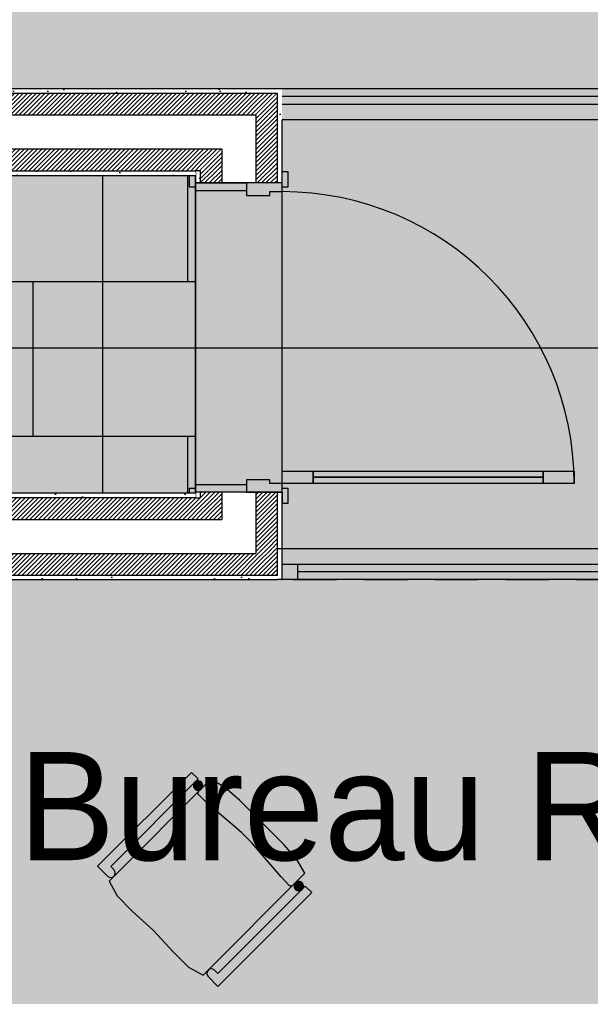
# Model space of a CAD drawing. Header units: millimetres. Extents: x 141848 to 1648660, y -821378 to -151356.
# Drawn here: x 220457 to 222302, y -259312 to -256152 of the extents above; entities that cross this region are included whole.
import ezdxf

# ---------------------------------------------------------------- set-up
doc = ezdxf.new("R2010")
doc.units = ezdxf.units.MM
doc.header["$MEASUREMENT"] = 0
doc.linetypes.add('Tirets', pattern=[229.305464, 141.111124, -88.19434])
doc.linetypes.add('Wipeout_Contour', pattern=[1000, 0, -1000])
for name, color, linetype in [('Fenêtres ARCHICAD', 7, 'Continuous'), ('Hachure', 7, 'Continuous'), ('Marques - Coupes', 7, 'Continuous'), ('Portes ARCHICAD', 7, 'Continuous'), ('Sols_ Dalles', 7, 'Continuous'), ('Structure - Murs extérieurs', 7, 'Continuous')]:
    doc.layers.add(name, color=color, linetype=linetype)
doc.styles.add('STYLE_GENERE_1', font='')
doc.styles.get('STYLE_GENERE_1').set_extended_font_data('Agency FB')
pattern_1 = [(45, (0, 175), (-55.684659, 55.684659), [0, -52.5, 0, -78.75]), (110, (175, 175), (74.000794, 26.934086), [0, -38.5, 0, -66.5])]
pattern_2 = [(45, (0, 0), (-7.0710678, 7.0710678), [])]

# ---------------------------------------------------------------- blocks, each defined once
blk = doc.blocks.new('Dalle_10_1', base_point=(217805.5, -253415.6))
at = {"layer": 'Sols_ Dalles', "linetype": 'Continuous', "lineweight": 0, "true_color": 0x2e271c}
blk.add_hatch(color=250, dxfattribs=at).paths.add_polyline_path([(217805.5, -253415.6), (217805.5, -262350.9), (245610, -262365.6), (245610, -253415.6), (244226, -253415.6), (244226, -261165.6), (232166, -261165.6), (232166, -259365.6), (230526, -259365.6), (230526, -261165.6), (219225.5, -261165.6), (219225.5, -257683.7), (220725.5, -257683.7), (220725.5, -256655.6), (219225.5, -256655.6), (219225.5, -253415.6)])
at = {"layer": 'Sols_ Dalles', "color": 250, "linetype": 'Continuous', "lineweight": 5, "true_color": 0x1f1f1f, "flags": 128}
blk.add_lwpolyline([(217805.5, -253415.6), (217805.5, -262350.9), (245610, -262365.6), (245610, -253415.6), (244226, -253415.6), (244226, -261165.6), (232166, -261165.6), (232166, -259365.6), (230526, -259365.6), (230526, -261165.6), (219225.5, -261165.6), (219225.5, -257683.7), (220725.5, -257683.7), (220725.5, -256655.6), (219225.5, -256655.6), (219225.5, -253415.6)], close=True, dxfattribs=at)
blk = doc.blocks.new('Dalle_17_1', base_point=(219225.5, -253415.6))
at = {"layer": 'Sols_ Dalles', "linetype": 'Continuous', "lineweight": 0, "true_color": 0x393736}
blk.add_hatch(color=250, dxfattribs=at).paths.add_polyline_path([(219225.5, -253415.6), (219225.5, -256655.6), (221305.5, -256655.6), (221305.5, -257683.7), (219225.5, -257683.7), (219225.5, -261165.6), (230511, -261165.6), (230511, -259085.6), (232166, -259085.6), (232166, -261165.6), (244226, -261165.6), (244226, -253415.6)])
at = {"layer": 'Sols_ Dalles', "color": 250, "linetype": 'Continuous', "lineweight": 5, "true_color": 0x1f1f1f, "flags": 128}
blk.add_lwpolyline([(219225.5, -253415.6), (244226, -253415.6), (244226, -261165.6), (232166, -261165.6), (232166, -259085.6), (230511, -259085.6), (230511, -261165.6), (219225.5, -261165.6), (219225.5, -257683.7), (221305.5, -257683.7), (221305.5, -256655.6), (219225.5, -256655.6)], close=True, dxfattribs=at)
blk = doc.blocks.new('Dalle_22_1', base_point=(218925.5, -257783.7))
at = {"linetype": 'Continuous', "lineweight": 0, "true_color": 0xbebebe}
blk.add_hatch(color=9, dxfattribs=at).paths.add_polyline_path([(218925.5, -257783.7, 0.414214), (219125.5, -257983.7), (219225.5, -257983.7), (219225.5, -257683.7), (221025.5, -257683.7), (221025.5, -256655.6), (219225.5, -256655.6), (219225.5, -256355.6), (219125.5, -256355.6, 0.414214), (218925.5, -256555.6)])
at = {"color": 7, "linetype": 'Continuous', "lineweight": 5, "flags": 128}
blk.add_lwpolyline([(218925.5, -257783.7), (218925.5, -256555.6, -0.414214), (219125.5, -256355.6), (219225.5, -256355.6), (219225.5, -256655.6), (221025.5, -256655.6), (221025.5, -257683.7), (219225.5, -257683.7), (219225.5, -257983.7), (219125.5, -257983.7, -0.414214)], format="xyb", close=True, dxfattribs=at)
blk = doc.blocks.new('Dalle_23_1', base_point=(219225.5, -256655.6))
at = {"linetype": 'Continuous', "lineweight": 0, "true_color": 0xbebebe}
blk.add_hatch(color=9, dxfattribs=at).paths.add_polyline_path([(219225.5, -256655.6), (219225.5, -257683.7), (221025.5, -257683.7), (221025.5, -256655.6)])
at = {"color": 7, "linetype": 'Continuous', "lineweight": 5, "flags": 128}
blk.add_lwpolyline([(219225.5, -256655.6), (219225.5, -257683.7), (221025.5, -257683.7), (221025.5, -256655.6)], close=True, dxfattribs=at)
blk = doc.blocks.new('Dalle_24_1', base_point=(219525.5, -256655.6))
at = {"linetype": 'Continuous', "lineweight": 0, "true_color": 0xbebebe}
blk.add_hatch(color=9, dxfattribs=at).paths.add_polyline_path([(219525.5, -256655.6), (219525.5, -257683.7), (221025.5, -257683.7), (221025.5, -256655.6)])
at = {"color": 7, "linetype": 'Continuous', "lineweight": 5, "flags": 128}
blk.add_lwpolyline([(219525.5, -256655.6), (219525.5, -257683.7), (221025.5, -257683.7), (221025.5, -256655.6)], close=True, dxfattribs=at)
blk = doc.blocks.new('Dalle_25_1', base_point=(219825.5, -256655.6))
at = {"linetype": 'Continuous', "lineweight": 0, "true_color": 0xbebebe}
blk.add_hatch(color=9, dxfattribs=at).paths.add_polyline_path([(219825.5, -256655.6), (219825.5, -257683.7), (221305.5, -257683.7), (221305.5, -256655.6)])
at = {"color": 7, "linetype": 'Continuous', "lineweight": 5, "flags": 128}
blk.add_lwpolyline([(219825.5, -256655.6), (219825.5, -257683.7), (221305.5, -257683.7), (221305.5, -256655.6)], close=True, dxfattribs=at)
blk = doc.blocks.new('Fenêtre 25_8')
at = {"layer": 'Fenêtres ARCHICAD', "color": 7, "linetype": 'Continuous', "lineweight": 5}
for p, q in [((-970.5, 0), (970.5, 0)), ((-970.5, 0), (-920.5, 0)), ((-970.5, 0), (-970.5, -50)), ((-970.5, 0), (-970.5, -50)), ((-920.5, 0), (-920.5, -50)), ((-920.5, 0), (920.5, 0)), ((920.5, -50), (920.5, 0)), ((920.5, 0), (970.5, 0)), ((970.5, 0), (970.5, -50)), ((970.5, 0), (970.5, -50)), ((-920.5, -25), (920.5, -25)), ((-920.5, -50), (-970.5, -50)), ((-970.5, -50), (-970.5, -100)), ((920.5, -50), (-920.5, -50)), ((970.5, -50), (920.5, -50)), ((970.5, -50), (970.5, -100)), ((-970.5, -100), (970.5, -100))]:
    blk.add_line(p, q, dxfattribs=at)
blk = doc.blocks.new('Mur_32_1', base_point=(221025.5, -257963.7))
at = {"color": 254, "linetype": 'Wipeout_Contour', "lineweight": 0, "ltscale": 1359354.708919982}
blk.add_wipeout([(221305.5, -257863.7), (221290.5, -257863.7), (221290.5, -257948.7), (221305.5, -257963.7)], dxfattribs=at).dxf.layer = 'Structure - Murs extérieurs'
at = {"layer": 'Structure - Murs extérieurs', "color": 7, "linetype": 'Continuous', "lineweight": 5}
for p, q in [((221305.5, -257863.7), (221290.5, -257863.7)), ((221305.5, -257913.7), (221305.5, -257863.7)), ((221305.5, -257963.7), (221305.5, -257913.7))]:
    blk.add_line(p, q, dxfattribs=at)
blk.add_point((221305.5, -257963.7), dxfattribs=at)
at = {"layer": 'Fenêtres ARCHICAD', "color": 7, "linetype": 'Continuous', "lineweight": 5, "zscale": 1000, "rotation": 180}
blk.add_blockref('Fenêtre 25_8', (222276.1, -257963.7), dxfattribs=at)
blk = doc.blocks.new('Fenêtre 25_10')
at = {"layer": 'Fenêtres ARCHICAD', "color": 7, "linetype": 'Continuous', "lineweight": 5}
for p, q in [((-1220.1, 0), (1220.1, 0)), ((-1220.1, 0), (-1170.1, 0)), ((-1220.1, 0), (-1220.1, -50)), ((-1220.1, 0), (-1220.1, -50)), ((-1170.1, 0), (-1170.1, -50)), ((-1170.1, 0), (1170.1, 0)), ((1170.1, -50), (1170.1, 0)), ((1170.1, 0), (1220.1, 0)), ((1220.1, 0), (1220.1, -50)), ((1220.1, 0), (1220.1, -50)), ((-1170.1, -25), (1170.1, -25)), ((-1170.1, -50), (-1220.1, -50)), ((-1220.1, -50), (-1220.1, -100)), ((1170.1, -50), (-1170.1, -50)), ((1220.1, -50), (1170.1, -50)), ((1220.1, -50), (1220.1, -100)), ((-1220.1, -100), (1220.1, -100))]:
    blk.add_line(p, q, dxfattribs=at)
blk = doc.blocks.new('Mur_43_1', base_point=(224561, -256475.6))
at = {"color": 254, "linetype": 'Wipeout_Contour', "lineweight": 0, "ltscale": 1353724.77940685}
blk.add_wipeout([(220725.5, -256475.6), (221005.5, -256475.6), (221005.5, -256375.6), (220725.5, -256375.6)], dxfattribs=at).dxf.layer = 'Structure - Murs extérieurs'
at = {"layer": 'Structure - Murs extérieurs', "color": 7, "linetype": 'Continuous', "lineweight": 5}
for p, q in [((221005.5, -256375.6), (221005.5, -256425.6)), ((221005.5, -256425.6), (221005.5, -256475.6))]:
    blk.add_line(p, q, dxfattribs=at)
at = {"layer": 'Structure - Murs extérieurs', "color": 7, "linetype": 'Continuous', "lineweight": 5, "flags": 128}
for points in [[(221005.5, -256375.6), (220725.5, -256375.6)], [(220725.5, -256475.6), (221005.5, -256475.6)]]:
    blk.add_lwpolyline(points, dxfattribs=at)
at = {"layer": 'Fenêtres ARCHICAD', "color": 7, "linetype": 'Continuous', "lineweight": 5, "xscale": -1, "zscale": 1000}
blk.add_blockref('Fenêtre 25_10', (222225.7, -256375.6), dxfattribs=at)
blk = doc.blocks.new('Porte 25_6')
at = {"layer": 'Portes ARCHICAD', "color": 7, "linetype": 'Continuous', "lineweight": 5}
for p, q in [((432, 844), (432, 944)), ((432, 944), (472, 944)), ((472, 944), (472, 844)), ((472, 844), (432, 844)), ((452, 844), (452, 100)), ((432, 0), (432, 100)), ((432, 100), (472, 100)), ((472, 100), (472, 0)), ((-537, 0), (-537, 19)), ((-537, 19), (-487, 19)), ((-487, 0), (-537, 0)), ((-500, 0), (-537, 0)), ((-500, 0), (-537, 0)), ((-472, 0), (-500, 0)), ((-500, 0), (-500, -115)), ((-500, 0), (-500, -15)), ((-500, 0), (-500, -15)), ((-487, 19), (-487, 0)), ((-472, -40), (-472, 0)), ((472, 0), (432, 0)), ((500, 0), (472, 0)), ((472, 0), (472, -40)), ((487, 19), (537, 19)), ((487, 0), (487, 19)), ((537, 0), (487, 0)), ((500, -115), (500, 0)), ((500, 0), (500, -15)), ((500, 0), (500, -15)), ((500, 0), (537, 0)), ((500, 0), (537, 0)), ((537, 19), (537, 0)), ((-500, -15), (-500, -85)), ((-500, -15), (-500, -85)), ((500, -15), (500, -85)), ((500, -15), (500, -85)), ((-460, -40), (-472, -40)), ((-460, -115), (-460, -40)), ((472, -40), (460, -40)), ((460, -40), (460, -115)), ((-500, -85), (-500, -115)), ((-500, -85), (-500, -115)), ((500, -85), (500, -115)), ((500, -85), (500, -115)), ((-500, -280), (-500, -115)), ((-500, -115), (-475, -115)), ((-500, -115), (-460, -115)), ((-500, -115), (-500, -195)), ((-500, -115), (-500, -195)), ((-475, -115), (-475, -280)), ((460, -115), (500, -115)), ((475, -280), (475, -115)), ((475, -115), (500, -115)), ((500, -115), (500, -280)), ((500, -115), (500, -195)), ((500, -115), (500, -195)), ((-500, -195), (-500, -265)), ((-500, -195), (-500, -265)), ((500, -195), (500, -265)), ((500, -195), (500, -265)), ((-537, -299), (-537, -280)), ((-537, -280), (-487, -280)), ((-500, -280), (-537, -280)), ((-500, -280), (-537, -280)), ((-500, -265), (-500, -280)), ((-500, -265), (-500, -280)), ((-475, -280), (-500, -280)), ((-487, -280), (-487, -299)), ((500, -280), (475, -280)), ((487, -280), (537, -280)), ((487, -299), (487, -280)), ((500, -265), (500, -280)), ((500, -265), (500, -280)), ((500, -280), (537, -280)), ((500, -280), (537, -280)), ((537, -280), (537, -299)), ((-487, -299), (-537, -299)), ((537, -299), (487, -299))]:
    blk.add_line(p, q, dxfattribs=at)
at = {"layer": 'Portes ARCHICAD', "color": 7, "linetype": 'Continuous', "lineweight": 5, "flags": 128}
for points in [[(452, 844), (452, 100), (432, 100), (432, 844)], [(472, 844), (472, 100), (452, 100), (452, 844)]]:
    blk.add_lwpolyline(points, close=True, dxfattribs=at)
at = {"layer": 'Portes ARCHICAD', "color": 7, "linetype": 'Continuous', "lineweight": 5}
blk.add_arc((472, 0), 944, 90, 180, dxfattribs=at)
blk = doc.blocks.new('Mur_82_1', base_point=(221025.5, -257963.7))
at = {"color": 254, "linetype": 'Wipeout_Contour', "lineweight": 0, "ltscale": 1016033.623241417}
blk.add_wipeout([(221290.5, -256390.6), (221305.5, -256375.6), (221290.5, -256375.6)], dxfattribs=at)
at = {"color": 254, "linetype": 'Wipeout_Contour', "lineweight": 0, "ltscale": 1016116.598430963}
blk.add_wipeout([(221025.5, -256655.6), (221040.5, -256640.6), (221025.5, -256640.6)], dxfattribs=at)
at = {"color": 254, "linetype": 'Wipeout_Contour', "lineweight": 0, "ltscale": 1018501.910332917}
blk.add_wipeout([(221025.5, -257698.7), (221040.5, -257698.7), (221025.5, -257683.7)], dxfattribs=at)
at = {"color": 254, "linetype": 'Wipeout_Contour', "lineweight": 0, "ltscale": 1019622.931006393}
blk.add_wipeout([(221290.5, -257963.7), (221305.5, -257963.7), (221290.5, -257948.7)], dxfattribs=at)
at = {"linetype": 'Continuous', "lineweight": 5, "true_color": 0x5f5f5f}
h = blk.add_hatch(dxfattribs=at)
h.set_pattern_fill('Enduit_0001', color=251, style=0, pattern_type=2)
h.set_pattern_definition(pattern_1)
h.paths.add_polyline_path([(221290.5, -256390.6), (221305.5, -256375.6), (221290.5, -256375.6)])
h = blk.add_hatch(dxfattribs=at)
h.set_pattern_fill('Enduit_0001', color=251, style=0, pattern_type=2)
h.set_pattern_definition(pattern_1)
h.paths.add_polyline_path([(221025.5, -256655.6), (221040.5, -256640.6), (221025.5, -256640.6)])
h = blk.add_hatch(dxfattribs=at)
h.set_pattern_fill('Enduit_0001', color=251, style=0, pattern_type=2)
h.set_pattern_definition(pattern_1)
h.paths.add_polyline_path([(221025.5, -257698.7), (221040.5, -257698.7), (221025.5, -257683.7)])
h = blk.add_hatch(dxfattribs=at)
h.set_pattern_fill('Enduit_0001', color=251, style=0, pattern_type=2)
h.set_pattern_definition(pattern_1)
h.paths.add_polyline_path([(221290.5, -257963.7), (221305.5, -257963.7), (221290.5, -257948.7)])
at = {"color": 254, "linetype": 'Wipeout_Contour', "lineweight": 0, "ltscale": 1016008.068358241}
blk.add_wipeout([(221220.5, -256460.6), (221290.5, -256390.6), (221220.5, -256390.6)], dxfattribs=at)
at = {"color": 254, "linetype": 'Wipeout_Contour', "lineweight": 0, "ltscale": 1019446.114350014}
blk.add_wipeout([(221220.5, -257948.7), (221290.5, -257948.7), (221220.5, -257878.7)], dxfattribs=at)
at = {"linetype": 'Continuous', "lineweight": 5, "true_color": 0x5f5f5f}
h = blk.add_hatch(dxfattribs=at)
h.set_pattern_fill('Briques_terre_cuite__int_97', color=251, style=0, pattern_type=2)
h.set_pattern_definition(pattern_2)
h.paths.add_polyline_path([(221220.5, -256460.6), (221290.5, -256390.6), (221220.5, -256390.6)])
h = blk.add_hatch(dxfattribs=at)
h.set_pattern_fill('Briques_terre_cuite__int_97', color=251, style=0, pattern_type=2)
h.set_pattern_definition(pattern_2)
h.paths.add_polyline_path([(221220.5, -257948.7), (221290.5, -257948.7), (221220.5, -257878.7)])
at = {"color": 254, "linetype": 'Wipeout_Contour', "lineweight": 0, "ltscale": 1016054.883048875}
blk.add_wipeout([(221290.5, -256390.6), (221305.5, -256390.6), (221305.5, -256375.6)], dxfattribs=at)
at = {"color": 254, "linetype": 'Wipeout_Contour', "lineweight": 0, "ltscale": 1016007.981854721}
blk.add_wipeout([(221110.5, -256570.6), (221220.5, -256460.6), (221110.5, -256460.6)], dxfattribs=at)
at = {"color": 254, "linetype": 'Wipeout_Contour', "lineweight": 0, "ltscale": 1358936.373441653}
blk.add_wipeout([(221290.5, -257863.7), (221305.5, -257863.7), (221305.5, -257680.4), (221290.5, -257680.4)], dxfattribs=at)
at = {"color": 254, "linetype": 'Wipeout_Contour', "lineweight": 0, "ltscale": 1019067.554779951}
blk.add_wipeout([(221110.5, -257878.7), (221220.5, -257878.7), (221110.5, -257768.7)], dxfattribs=at)
at = {"linetype": 'Continuous', "lineweight": 5, "true_color": 0x5f5f5f}
h = blk.add_hatch(dxfattribs=at)
h.set_pattern_fill('Enduit_0001', color=251, style=0, pattern_type=2)
h.set_pattern_definition(pattern_1)
h.paths.add_polyline_path([(221290.5, -256390.6), (221305.5, -256390.6), (221305.5, -256375.6)])
h = blk.add_hatch(dxfattribs=at)
h.set_pattern_fill('Enduit_0001', color=251, style=0, pattern_type=2)
h.set_pattern_definition(pattern_1)
h.paths.add_polyline_path([(221290.5, -257863.7), (221305.5, -257863.7), (221305.5, -257680.4), (221290.5, -257680.4)])
at = {"color": 254, "linetype": 'Wipeout_Contour', "lineweight": 0, "ltscale": 1016064.431019568}
blk.add_wipeout([(221040.5, -256640.6), (221110.5, -256570.6), (221040.5, -256570.6)], dxfattribs=at)
at = {"color": 254, "linetype": 'Wipeout_Contour', "lineweight": 0, "ltscale": 1018684.668565213}
blk.add_wipeout([(221040.5, -257768.7), (221110.5, -257768.7), (221040.5, -257698.7)], dxfattribs=at)
at = {"linetype": 'Continuous', "lineweight": 5, "true_color": 0x5f5f5f}
h = blk.add_hatch(dxfattribs=at)
h.set_pattern_fill('Briques_terre_cuite__int_97', color=251, style=0, pattern_type=2)
h.set_pattern_definition(pattern_2)
h.paths.add_polyline_path([(221040.5, -256640.6), (221110.5, -256570.6), (221040.5, -256570.6)])
h = blk.add_hatch(dxfattribs=at)
h.set_pattern_fill('Briques_terre_cuite__int_97', color=251, style=0, pattern_type=2)
h.set_pattern_definition(pattern_2)
h.paths.add_polyline_path([(221040.5, -257768.7), (221110.5, -257768.7), (221040.5, -257698.7)])
at = {"color": 254, "linetype": 'Wipeout_Contour', "lineweight": 0, "ltscale": 1355187.341052909}
blk.add_wipeout([(221290.5, -256390.6), (221290.5, -256680.4), (221305.5, -256680.4), (221305.5, -256390.6)], dxfattribs=at)
at = {"linetype": 'Continuous', "lineweight": 5, "true_color": 0x5f5f5f}
h = blk.add_hatch(dxfattribs=at)
h.set_pattern_fill('Enduit_0001', color=251, style=0, pattern_type=2)
h.set_pattern_definition(pattern_1)
h.paths.add_polyline_path([(221290.5, -256390.6), (221290.5, -256680.4), (221305.5, -256680.4), (221305.5, -256390.6)])
at = {"color": 254, "linetype": 'Wipeout_Contour', "lineweight": 0, "ltscale": 1016137.858067149}
blk.add_wipeout([(221025.5, -256655.6), (221040.5, -256655.6), (221040.5, -256640.6)], dxfattribs=at)
at = {"color": 254, "linetype": 'Wipeout_Contour', "lineweight": 0, "ltscale": 1357972.853782364}
blk.add_wipeout([(221040.5, -257680.4), (221025.5, -257680.4), (221025.5, -257683.7), (221040.5, -257683.7)], dxfattribs=at)
at = {"linetype": 'Continuous', "lineweight": 5, "true_color": 0x5f5f5f}
h = blk.add_hatch(dxfattribs=at)
h.set_pattern_fill('Enduit_0001', color=251, style=0, pattern_type=2)
h.set_pattern_definition(pattern_1)
h.paths.add_polyline_path([(221025.5, -256655.6), (221040.5, -256655.6), (221040.5, -256640.6)])
h = blk.add_hatch(dxfattribs=at)
h.set_pattern_fill('Enduit_0001', color=251, style=0, pattern_type=2)
h.set_pattern_definition(pattern_1)
h.paths.add_polyline_path([(221040.5, -257680.4), (221025.5, -257680.4), (221025.5, -257683.7), (221040.5, -257683.7)])
at = {"color": 254, "linetype": 'Wipeout_Contour', "lineweight": 0, "ltscale": 1354896.709549435}
blk.add_wipeout([(221040.5, -256655.6), (221025.5, -256655.6), (221025.5, -256680.4), (221040.5, -256680.4)], dxfattribs=at)
at = {"color": 254, "linetype": 'Wipeout_Contour', "lineweight": 0, "ltscale": 1018498.880596336}
blk.add_wipeout([(221040.5, -257683.7), (221025.5, -257683.7), (221040.5, -257698.7)], dxfattribs=at)
at = {"linetype": 'Continuous', "lineweight": 5, "true_color": 0x5f5f5f}
h = blk.add_hatch(dxfattribs=at)
h.set_pattern_fill('Enduit_0001', color=251, style=0, pattern_type=2)
h.set_pattern_definition(pattern_1)
h.paths.add_polyline_path([(221040.5, -256655.6), (221025.5, -256655.6), (221025.5, -256680.4), (221040.5, -256680.4)])
h = blk.add_hatch(dxfattribs=at)
h.set_pattern_fill('Enduit_0001', color=251, style=0, pattern_type=2)
h.set_pattern_definition(pattern_1)
h.paths.add_polyline_path([(221040.5, -257683.7), (221025.5, -257683.7), (221040.5, -257698.7)])
at = {"color": 254, "linetype": 'Wipeout_Contour', "lineweight": 0, "ltscale": 1016163.258158975}
blk.add_wipeout([(221040.5, -256640.6), (221110.5, -256640.6), (221110.5, -256570.6)], dxfattribs=at)
at = {"color": 254, "linetype": 'Wipeout_Contour', "lineweight": 0, "ltscale": 1358106.314546802}
blk.add_wipeout([(221110.5, -257680.4), (221040.5, -257680.4), (221040.5, -257698.7), (221110.5, -257698.7)], dxfattribs=at)
at = {"linetype": 'Continuous', "lineweight": 5, "true_color": 0x5f5f5f}
h = blk.add_hatch(dxfattribs=at)
h.set_pattern_fill('Briques_terre_cuite__int_97', color=251, style=0, pattern_type=2)
h.set_pattern_definition(pattern_2)
h.paths.add_polyline_path([(221040.5, -256640.6), (221110.5, -256640.6), (221110.5, -256570.6)])
h = blk.add_hatch(dxfattribs=at)
h.set_pattern_fill('Briques_terre_cuite__int_97', color=251, style=0, pattern_type=2)
h.set_pattern_definition(pattern_2)
h.paths.add_polyline_path([(221110.5, -257680.4), (221040.5, -257680.4), (221040.5, -257698.7), (221110.5, -257698.7)])
at = {"color": 7, "linetype": 'Continuous', "lineweight": 5}
blk.add_line((221040.5, -257680.4), (221025.5, -257680.4), dxfattribs=at)
at = {"color": 254, "linetype": 'Wipeout_Contour', "lineweight": 0, "ltscale": 1016163.225487363}
blk.add_wipeout([(221110.5, -256570.6), (221220.5, -256570.6), (221220.5, -256460.6)], dxfattribs=at)
at = {"color": 254, "linetype": 'Wipeout_Contour', "lineweight": 0, "ltscale": 1354984.922647927}
blk.add_wipeout([(221040.5, -256640.6), (221040.5, -256680.4), (221110.5, -256680.4), (221110.5, -256640.6)], dxfattribs=at)
at = {"color": 254, "linetype": 'Wipeout_Contour', "lineweight": 0, "ltscale": 1018675.701440474}
blk.add_wipeout([(221110.5, -257698.7), (221040.5, -257698.7), (221110.5, -257768.7)], dxfattribs=at)
at = {"linetype": 'Continuous', "lineweight": 5, "true_color": 0x5f5f5f}
h = blk.add_hatch(dxfattribs=at)
h.set_pattern_fill('Briques_terre_cuite__int_97', color=251, style=0, pattern_type=2)
h.set_pattern_definition(pattern_2)
h.paths.add_polyline_path([(221040.5, -256640.6), (221040.5, -256680.4), (221110.5, -256680.4), (221110.5, -256640.6)])
h = blk.add_hatch(dxfattribs=at)
h.set_pattern_fill('Briques_terre_cuite__int_97', color=251, style=0, pattern_type=2)
h.set_pattern_definition(pattern_2)
h.paths.add_polyline_path([(221110.5, -257698.7), (221040.5, -257698.7), (221110.5, -257768.7)])
at = {"color": 7, "linetype": 'Continuous', "lineweight": 5}
for p, q in [((221040.5, -256640.6), (221025.5, -256640.6)), ((221025.5, -256680.4), (221025.5, -256643.4)), ((221040.5, -256640.6), (221040.5, -256680.4)), ((221040.5, -256680.4), (221025.5, -256680.4)), ((221025.5, -257680.4), (221025.5, -257717.4)), ((221040.5, -257680.4), (221040.5, -257698.7)), ((221025.5, -257698.7), (221040.5, -257698.7))]:
    blk.add_line(p, q, dxfattribs=at)
at = {"color": 7, "linetype": 'Continuous', "lineweight": 5, "flags": 128}
for points in [[(221025.5, -256655.6), (221025.5, -256680.4)], [(221025.5, -257680.4), (221025.5, -257683.7)]]:
    blk.add_lwpolyline(points, dxfattribs=at)
at = {"color": 254, "linetype": 'Wipeout_Contour', "lineweight": 0, "ltscale": 1016106.899916633}
blk.add_wipeout([(221220.5, -256460.6), (221290.5, -256460.6), (221290.5, -256390.6)], dxfattribs=at)
at = {"linetype": 'Continuous', "lineweight": 5, "true_color": 0x5f5f5f}
h = blk.add_hatch(dxfattribs=at)
h.set_pattern_fill('Briques_terre_cuite__int_97', color=251, style=0, pattern_type=2)
h.set_pattern_definition(pattern_2)
h.paths.add_polyline_path([(221220.5, -256460.6), (221290.5, -256460.6), (221290.5, -256390.6)])
at = {"color": 7, "linetype": 'Continuous', "lineweight": 5}
blk.add_line((221290.5, -256390.6), (221220.5, -256390.6), dxfattribs=at)
at = {"color": 7, "linetype": 'Continuous', "lineweight": 5, "flags": 128}
blk.add_lwpolyline([(221305.5, -256375.6), (221290.5, -256375.6)], dxfattribs=at)
at = {"color": 254, "linetype": 'Wipeout_Contour', "lineweight": 0, "ltscale": 1355113.855886713}
blk.add_wipeout([(221110.5, -256570.6), (221110.5, -256680.4), (221220.5, -256680.4), (221220.5, -256570.6)], dxfattribs=at)
at = {"color": 254, "linetype": 'Wipeout_Contour', "lineweight": 0, "ltscale": 1358446.999456814}
blk.add_wipeout([(221220.5, -257680.4), (221110.5, -257680.4), (221110.5, -257768.7), (221220.5, -257768.7)], dxfattribs=at)
at = {"color": 7, "linetype": 'Continuous', "lineweight": 5}
for p, q in [((221110.5, -256570.6), (221040.5, -256570.6)), ((221110.5, -256570.6), (221110.5, -256680.4)), ((221110.5, -256680.4), (221040.5, -256680.4)), ((221190.5, -256680.4), (221110.5, -256680.4)), ((221110.5, -257680.4), (221040.5, -257680.4)), ((221190.5, -257680.4), (221110.5, -257680.4))]:
    blk.add_line(p, q, dxfattribs=at)
at = {"color": 254, "linetype": 'Wipeout_Contour', "lineweight": 0, "ltscale": 1355182.305807753}
blk.add_wipeout([(221220.5, -256460.6), (221220.5, -256680.4), (221290.5, -256680.4), (221290.5, -256460.6)], dxfattribs=at)
at = {"color": 254, "linetype": 'Wipeout_Contour', "lineweight": 0, "ltscale": 1019054.273781654}
blk.add_wipeout([(221220.5, -257768.7), (221110.5, -257768.7), (221220.5, -257878.7)], dxfattribs=at)
at = {"linetype": 'Continuous', "lineweight": 5, "true_color": 0x5f5f5f}
h = blk.add_hatch(dxfattribs=at)
h.set_pattern_fill('Briques_terre_cuite__int_97', color=251, style=0, pattern_type=2)
h.set_pattern_definition(pattern_2)
h.paths.add_polyline_path([(221220.5, -256460.6), (221220.5, -256680.4), (221290.5, -256680.4), (221290.5, -256460.6)])
at = {"color": 7, "linetype": 'Continuous', "lineweight": 5}
for p, q in [((221290.5, -256460.6), (221290.5, -256390.6)), ((221220.5, -256460.6), (221110.5, -256460.6)), ((221220.5, -256460.6), (221220.5, -256680.4)), ((221290.5, -256680.4), (221290.5, -256460.6)), ((221305.5, -256680.4), (221305.5, -256643.4)), ((221220.5, -256680.4), (221190.5, -256680.4)), ((221290.5, -256680.4), (221220.5, -256680.4)), ((221305.5, -256680.4), (221290.5, -256680.4)), ((221110.5, -257680.4), (221110.5, -257768.7)), ((221040.5, -257768.7), (221110.5, -257768.7))]:
    blk.add_line(p, q, dxfattribs=at)
at = {"color": 7, "linetype": 'Continuous', "lineweight": 5, "flags": 128}
blk.add_lwpolyline([(221305.5, -256680.4), (221305.5, -256475.6)], dxfattribs=at)
at = {"color": 254, "linetype": 'Wipeout_Contour', "lineweight": 0, "ltscale": 1358825.647941808}
blk.add_wipeout([(221290.5, -257680.4), (221220.5, -257680.4), (221220.5, -257863.7), (221290.5, -257863.7)], dxfattribs=at)
at = {"linetype": 'Continuous', "lineweight": 5, "true_color": 0x5f5f5f}
h = blk.add_hatch(dxfattribs=at)
h.set_pattern_fill('Briques_terre_cuite__int_97', color=251, style=0, pattern_type=2)
h.set_pattern_definition(pattern_2)
h.paths.add_polyline_path([(221290.5, -257680.4), (221220.5, -257680.4), (221220.5, -257863.7), (221290.5, -257863.7)])
at = {"color": 7, "linetype": 'Continuous', "lineweight": 5}
for p, q in [((221220.5, -257680.4), (221190.5, -257680.4)), ((221290.5, -257680.4), (221220.5, -257680.4)), ((221305.5, -257680.4), (221290.5, -257680.4)), ((221305.5, -257680.4), (221305.5, -257717.4))]:
    blk.add_line(p, q, dxfattribs=at)
at = {"layer": 'Portes ARCHICAD', "color": 7, "linetype": 'Continuous', "lineweight": 5, "zscale": 1000, "rotation": 270}
blk.add_blockref('Porte 25_6', (221305.5, -257180.4), dxfattribs=at)
at = {"color": 254, "linetype": 'Wipeout_Contour', "lineweight": 0, "ltscale": 1359126.487956678}
blk.add_wipeout([(221290.5, -257878.7), (221290.5, -257863.7), (221220.5, -257863.7), (221220.5, -257878.7)], dxfattribs=at)
at = {"linetype": 'Continuous', "lineweight": 5, "true_color": 0x5f5f5f}
h = blk.add_hatch(dxfattribs=at)
h.set_pattern_fill('Briques_terre_cuite__int_97', color=251, style=0, pattern_type=2)
h.set_pattern_definition(pattern_2)
h.paths.add_polyline_path([(221290.5, -257878.7), (221290.5, -257863.7), (221220.5, -257863.7), (221220.5, -257878.7)])
at = {"color": 254, "linetype": 'Wipeout_Contour', "lineweight": 0, "ltscale": 1019437.152863661}
blk.add_wipeout([(221290.5, -257878.7), (221220.5, -257878.7), (221290.5, -257948.7)], dxfattribs=at)
at = {"linetype": 'Continuous', "lineweight": 5, "true_color": 0x5f5f5f}
h = blk.add_hatch(dxfattribs=at)
h.set_pattern_fill('Briques_terre_cuite__int_97', color=251, style=0, pattern_type=2)
h.set_pattern_definition(pattern_2)
h.paths.add_polyline_path([(221290.5, -257878.7), (221220.5, -257878.7), (221290.5, -257948.7)])
at = {"color": 7, "linetype": 'Continuous', "lineweight": 5}
for p, q in [((221220.5, -257680.4), (221220.5, -257863.7)), ((221290.5, -257863.7), (221290.5, -257680.4)), ((221110.5, -257878.7), (221220.5, -257878.7)), ((221220.5, -257863.7), (221220.5, -257878.7)), ((221305.5, -257863.7), (221290.5, -257863.7)), ((221290.5, -257878.7), (221290.5, -257863.7)), ((221290.5, -257948.7), (221290.5, -257878.7)), ((221220.5, -257948.7), (221290.5, -257948.7))]:
    blk.add_line(p, q, dxfattribs=at)
at = {"color": 7, "linetype": 'Continuous', "lineweight": 5, "flags": 128}
for points in [[(221305.5, -257863.7), (221305.5, -257680.4)], [(221305.5, -257963.7), (221290.5, -257963.7)]]:
    blk.add_lwpolyline(points, dxfattribs=at)
at = {"color": 7, "linetype": 'Continuous', "lineweight": 5}
blk.add_point((221305.5, -257963.7), dxfattribs=at)
blk = doc.blocks.new('Mur_83_1', base_point=(219225.5, -256375.6))
at = {"color": 254, "linetype": 'Wipeout_Contour', "lineweight": 0, "ltscale": 1352378.850338576}
blk.add_wipeout([(219505.5, -256390.6), (221290.5, -256390.6), (221290.5, -256375.6), (219505.5, -256375.6)], dxfattribs=at)
at = {"color": 254, "linetype": 'Wipeout_Contour', "lineweight": 0, "ltscale": 1352492.502386781}
blk.add_wipeout([(219240.5, -256655.6), (221025.5, -256655.6), (221025.5, -256640.6), (219240.5, -256640.6)], dxfattribs=at)
at = {"linetype": 'Continuous', "lineweight": 5, "true_color": 0x5f5f5f}
h = blk.add_hatch(dxfattribs=at)
h.set_pattern_fill('Enduit_0001', color=251, style=0, pattern_type=2)
h.set_pattern_definition(pattern_1)
h.paths.add_polyline_path([(219505.5, -256390.6), (221290.5, -256390.6), (221290.5, -256375.6), (219505.5, -256375.6)])
h = blk.add_hatch(dxfattribs=at)
h.set_pattern_fill('Enduit_0001', color=251, style=0, pattern_type=2)
h.set_pattern_definition(pattern_1)
h.paths.add_polyline_path([(219240.5, -256655.6), (221025.5, -256655.6), (221025.5, -256640.6), (219240.5, -256640.6)])
at = {"color": 254, "linetype": 'Wipeout_Contour', "lineweight": 0, "ltscale": 1352396.804801384}
blk.add_wipeout([(219490.5, -256460.6), (221220.5, -256460.6), (221220.5, -256390.6), (219490.5, -256390.6)], dxfattribs=at)
at = {"linetype": 'Continuous', "lineweight": 5, "true_color": 0x5f5f5f}
h = blk.add_hatch(dxfattribs=at)
h.set_pattern_fill('Briques_terre_cuite__int_97', color=251, style=0, pattern_type=2)
h.set_pattern_definition(pattern_2)
h.paths.add_polyline_path([(219490.5, -256460.6), (221220.5, -256460.6), (221220.5, -256390.6), (219490.5, -256390.6)])
at = {"color": 7, "linetype": 'Continuous', "lineweight": 5}
for p, q in [((219490.5, -256390.6), (219505.5, -256390.6)), ((221220.5, -256390.6), (219505.5, -256390.6)), ((221290.5, -256390.6), (221220.5, -256390.6))]:
    blk.add_line(p, q, dxfattribs=at)
at = {"color": 7, "linetype": 'Continuous', "lineweight": 5, "flags": 128}
blk.add_lwpolyline([(221290.5, -256375.6), (219505.5, -256375.6)], dxfattribs=at)
at = {"color": 254, "linetype": 'Wipeout_Contour', "lineweight": 0, "ltscale": 1352435.196307719}
blk.add_wipeout([(219420.5, -256570.6), (221110.5, -256570.6), (221110.5, -256460.6), (219420.5, -256460.6)], dxfattribs=at)
at = {"color": 7, "linetype": 'Continuous', "lineweight": 5}
for p, q in [((219420.5, -256460.6), (219490.5, -256460.6)), ((221110.5, -256460.6), (219490.5, -256460.6)), ((221220.5, -256460.6), (221110.5, -256460.6))]:
    blk.add_line(p, q, dxfattribs=at)
at = {"color": 254, "linetype": 'Wipeout_Contour', "lineweight": 0, "ltscale": 1352474.002216189}
blk.add_wipeout([(219310.5, -256570.6), (219310.5, -256640.6), (221040.5, -256640.6), (221040.5, -256570.6)], dxfattribs=at)
at = {"linetype": 'Continuous', "lineweight": 5, "true_color": 0x5f5f5f}
h = blk.add_hatch(dxfattribs=at)
h.set_pattern_fill('Briques_terre_cuite__int_97', color=251, style=0, pattern_type=2)
h.set_pattern_definition(pattern_2)
h.paths.add_polyline_path([(219310.5, -256570.6), (219310.5, -256640.6), (221040.5, -256640.6), (221040.5, -256570.6)])
at = {"color": 7, "linetype": 'Continuous', "lineweight": 5}
for p, q in [((219310.5, -256570.6), (219420.5, -256570.6)), ((221040.5, -256570.6), (219420.5, -256570.6)), ((221110.5, -256570.6), (221040.5, -256570.6)), ((219240.5, -256640.6), (219310.5, -256640.6)), ((219310.5, -256640.6), (221025.5, -256640.6)), ((221040.5, -256640.6), (221025.5, -256640.6))]:
    blk.add_line(p, q, dxfattribs=at)
at = {"color": 7, "linetype": 'Continuous', "lineweight": 5, "flags": 128}
blk.add_lwpolyline([(219240.5, -256655.6), (221025.5, -256655.6)], dxfattribs=at)
blk = doc.blocks.new('Mur_84_1', base_point=(219225.5, -257963.7))
at = {"color": 254, "linetype": 'Wipeout_Contour', "lineweight": 0, "ltscale": 1014994.535153945}
blk.add_wipeout([(219240.5, -257698.7), (219225.5, -257683.7), (219225.5, -257698.7)], dxfattribs=at)
at = {"color": 254, "linetype": 'Wipeout_Contour', "lineweight": 0, "ltscale": 1016115.200395427}
blk.add_wipeout([(219505.5, -257963.7), (219490.5, -257948.7), (219490.5, -257963.7)], dxfattribs=at)
at = {"linetype": 'Continuous', "lineweight": 5, "true_color": 0x5f5f5f}
h = blk.add_hatch(dxfattribs=at)
h.set_pattern_fill('Enduit_0001', color=251, style=0, pattern_type=2)
h.set_pattern_definition(pattern_1)
h.paths.add_polyline_path([(219240.5, -257698.7), (219225.5, -257683.7), (219225.5, -257698.7)])
h = blk.add_hatch(dxfattribs=at)
h.set_pattern_fill('Enduit_0001', color=251, style=0, pattern_type=2)
h.set_pattern_definition(pattern_1)
h.paths.add_polyline_path([(219505.5, -257963.7), (219490.5, -257948.7), (219490.5, -257963.7)])
at = {"color": 254, "linetype": 'Wipeout_Contour', "lineweight": 0, "ltscale": 1015177.392881142}
blk.add_wipeout([(219310.5, -257768.7), (219240.5, -257698.7), (219240.5, -257768.7)], dxfattribs=at)
at = {"linetype": 'Continuous', "lineweight": 5, "true_color": 0x5f5f5f}
h = blk.add_hatch(dxfattribs=at)
h.set_pattern_fill('Briques_terre_cuite__int_97', color=251, style=0, pattern_type=2)
h.set_pattern_definition(pattern_2)
h.paths.add_polyline_path([(219310.5, -257768.7), (219240.5, -257698.7), (219240.5, -257768.7)])
at = {"color": 254, "linetype": 'Wipeout_Contour', "lineweight": 0, "ltscale": 1014991.420464509}
blk.add_wipeout([(219225.5, -257683.7), (219240.5, -257698.7), (219240.5, -257683.7)], dxfattribs=at)
at = {"color": 254, "linetype": 'Wipeout_Contour', "lineweight": 0, "ltscale": 1015560.272097068}
blk.add_wipeout([(219310.5, -257878.7), (219420.5, -257878.7), (219310.5, -257768.7)], dxfattribs=at)
at = {"linetype": 'Continuous', "lineweight": 5, "true_color": 0x5f5f5f}
h = blk.add_hatch(dxfattribs=at)
h.set_pattern_fill('Enduit_0001', color=251, style=0, pattern_type=2)
h.set_pattern_definition(pattern_1)
h.paths.add_polyline_path([(219225.5, -257683.7), (219240.5, -257698.7), (219240.5, -257683.7)])
at = {"color": 254, "linetype": 'Wipeout_Contour', "lineweight": 0, "ltscale": 1015938.597116217}
blk.add_wipeout([(219490.5, -257948.7), (219420.5, -257878.7), (219420.5, -257948.7)], dxfattribs=at)
at = {"linetype": 'Continuous', "lineweight": 5, "true_color": 0x5f5f5f}
h = blk.add_hatch(dxfattribs=at)
h.set_pattern_fill('Briques_terre_cuite__int_97', color=251, style=0, pattern_type=2)
h.set_pattern_definition(pattern_2)
h.paths.add_polyline_path([(219490.5, -257948.7), (219420.5, -257878.7), (219420.5, -257948.7)])
at = {"color": 254, "linetype": 'Wipeout_Contour', "lineweight": 0, "ltscale": 1355662.205512877}
blk.add_wipeout([(219240.5, -257683.7), (219240.5, -257698.7), (221025.5, -257698.7), (221025.5, -257683.7)], dxfattribs=at)
at = {"linetype": 'Continuous', "lineweight": 5, "true_color": 0x5f5f5f}
h = blk.add_hatch(dxfattribs=at)
h.set_pattern_fill('Enduit_0001', color=251, style=0, pattern_type=2)
h.set_pattern_definition(pattern_1)
h.paths.add_polyline_path([(219240.5, -257683.7), (219240.5, -257698.7), (221025.5, -257698.7), (221025.5, -257683.7)])
at = {"color": 254, "linetype": 'Wipeout_Contour', "lineweight": 0, "ltscale": 1016112.08757638}
blk.add_wipeout([(219490.5, -257948.7), (219505.5, -257963.7), (219505.5, -257948.7)], dxfattribs=at)
at = {"linetype": 'Continuous', "lineweight": 5, "true_color": 0x5f5f5f}
h = blk.add_hatch(dxfattribs=at)
h.set_pattern_fill('Enduit_0001', color=251, style=0, pattern_type=2)
h.set_pattern_definition(pattern_1)
h.paths.add_polyline_path([(219490.5, -257948.7), (219505.5, -257963.7), (219505.5, -257948.7)])
at = {"color": 254, "linetype": 'Wipeout_Contour', "lineweight": 0, "ltscale": 1357156.664038094}
blk.add_wipeout([(221290.5, -257948.7), (219505.5, -257948.7), (219505.5, -257963.7), (221290.5, -257963.7)], dxfattribs=at)
at = {"linetype": 'Continuous', "lineweight": 5, "true_color": 0x5f5f5f}
h = blk.add_hatch(dxfattribs=at)
h.set_pattern_fill('Enduit_0001', color=251, style=0, pattern_type=2)
h.set_pattern_definition(pattern_1)
h.paths.add_polyline_path([(221290.5, -257948.7), (219505.5, -257948.7), (219505.5, -257963.7), (221290.5, -257963.7)])
at = {"color": 254, "linetype": 'Wipeout_Contour', "lineweight": 0, "ltscale": 1015929.237932396}
blk.add_wipeout([(219420.5, -257878.7), (219490.5, -257948.7), (219490.5, -257878.7)], dxfattribs=at)
at = {"linetype": 'Continuous', "lineweight": 5, "true_color": 0x5f5f5f}
h = blk.add_hatch(dxfattribs=at)
h.set_pattern_fill('Briques_terre_cuite__int_97', color=251, style=0, pattern_type=2)
h.set_pattern_definition(pattern_2)
h.paths.add_polyline_path([(219420.5, -257878.7), (219490.5, -257948.7), (219490.5, -257878.7)])
at = {"color": 254, "linetype": 'Wipeout_Contour', "lineweight": 0, "ltscale": 1015546.365642338}
blk.add_wipeout([(219310.5, -257768.7), (219420.5, -257878.7), (219420.5, -257768.7)], dxfattribs=at)
at = {"color": 254, "linetype": 'Wipeout_Contour', "lineweight": 0, "ltscale": 1356916.824233017}
blk.add_wipeout([(221220.5, -257878.7), (219490.5, -257878.7), (219490.5, -257948.7), (221220.5, -257948.7)], dxfattribs=at)
at = {"linetype": 'Continuous', "lineweight": 5, "true_color": 0x5f5f5f}
h = blk.add_hatch(dxfattribs=at)
h.set_pattern_fill('Briques_terre_cuite__int_97', color=251, style=0, pattern_type=2)
h.set_pattern_definition(pattern_2)
h.paths.add_polyline_path([(221220.5, -257878.7), (219490.5, -257878.7), (219490.5, -257948.7), (221220.5, -257948.7)])
at = {"color": 7, "linetype": 'Continuous', "lineweight": 5}
for p, q in [((219490.5, -257948.7), (219490.5, -257963.7)), ((219490.5, -257948.7), (221220.5, -257948.7)), ((221220.5, -257948.7), (221290.5, -257948.7))]:
    blk.add_line(p, q, dxfattribs=at)
at = {"color": 7, "linetype": 'Continuous', "lineweight": 5, "flags": 128}
blk.add_lwpolyline([(219505.5, -257963.7), (221290.5, -257963.7)], dxfattribs=at)
at = {"color": 254, "linetype": 'Wipeout_Contour', "lineweight": 0, "ltscale": 1015168.02774338}
blk.add_wipeout([(219240.5, -257698.7), (219310.5, -257768.7), (219310.5, -257698.7)], dxfattribs=at)
at = {"linetype": 'Continuous', "lineweight": 5, "true_color": 0x5f5f5f}
h = blk.add_hatch(dxfattribs=at)
h.set_pattern_fill('Briques_terre_cuite__int_97', color=251, style=0, pattern_type=2)
h.set_pattern_definition(pattern_2)
h.paths.add_polyline_path([(219240.5, -257698.7), (219310.5, -257768.7), (219310.5, -257698.7)])
at = {"color": 7, "linetype": 'Continuous', "lineweight": 5}
blk.add_line((219240.5, -257698.7), (219240.5, -257768.7), dxfattribs=at)
at = {"color": 7, "linetype": 'Continuous', "lineweight": 5, "flags": 128}
blk.add_lwpolyline([(219225.5, -257683.7), (219225.5, -257698.7)], dxfattribs=at)
at = {"color": 254, "linetype": 'Wipeout_Contour', "lineweight": 0, "ltscale": 1356409.159493669}
blk.add_wipeout([(221110.5, -257768.7), (219420.5, -257768.7), (219420.5, -257878.7), (221110.5, -257878.7)], dxfattribs=at)
at = {"color": 7, "linetype": 'Continuous', "lineweight": 5}
for p, q in [((219420.5, -257878.7), (219420.5, -257948.7)), ((219420.5, -257878.7), (221110.5, -257878.7)), ((221110.5, -257878.7), (221220.5, -257878.7))]:
    blk.add_line(p, q, dxfattribs=at)
at = {"color": 254, "linetype": 'Wipeout_Contour', "lineweight": 0, "ltscale": 1355901.720175731}
blk.add_wipeout([(219310.5, -257698.7), (219310.5, -257768.7), (221040.5, -257768.7), (221040.5, -257698.7)], dxfattribs=at)
at = {"linetype": 'Continuous', "lineweight": 5, "true_color": 0x5f5f5f}
h = blk.add_hatch(dxfattribs=at)
h.set_pattern_fill('Briques_terre_cuite__int_97', color=251, style=0, pattern_type=2)
h.set_pattern_definition(pattern_2)
h.paths.add_polyline_path([(219310.5, -257698.7), (219310.5, -257768.7), (221040.5, -257768.7), (221040.5, -257698.7)])
at = {"color": 7, "linetype": 'Continuous', "lineweight": 5}
for p, q in [((219310.5, -257698.7), (219240.5, -257698.7)), ((221025.5, -257698.7), (219310.5, -257698.7)), ((221025.5, -257698.7), (221040.5, -257698.7)), ((219310.5, -257768.7), (219310.5, -257878.7)), ((219310.5, -257768.7), (221040.5, -257768.7)), ((221040.5, -257768.7), (221110.5, -257768.7))]:
    blk.add_line(p, q, dxfattribs=at)
at = {"color": 7, "linetype": 'Continuous', "lineweight": 5, "flags": 128}
blk.add_lwpolyline([(221025.5, -257683.7), (219225.5, -257683.7)], dxfattribs=at)
blk = doc.blocks.new('Chaise 4 25')
at = {"linetype": 'Continuous', "lineweight": 0, "true_color": 0xffffff}
for points in [[(60, 16.5), (111.9, 1.2), (182, 0.9), (275, 5.1), (368, 0.9), (438.1, 1.2), (490, 16.5), (490, 482.3), (439.7, 494.9), (377, 500), (275, 500), (173, 500), (110.3, 494.9), (60, 482.3)], [(0, 24.4), (45, 24.4), (53.8, 26.8), (59.3, 34.3), (59.3, 43.5), (53.8, 51), (45, 53.9), (30, 53.9), (30, 453.7), (0, 453.7)], [(45, 453.7), (42.4, 453.5), (39.9, 452.8), (37.5, 451.7), (35.4, 450.2), (33.5, 448.4), (32, 446.2), (30.9, 443.9), (30.2, 441.3), (30, 438.7), (30.2, 436.1), (30.9, 433.6), (32, 431.2), (33.5, 429.1), (35.4, 427.2), (37.5, 425.7), (39.9, 424.6), (42.4, 424), (45, 423.7), (47.6, 424), (50.1, 424.6), (52.5, 425.7), (54.6, 427.2), (56.5, 429.1), (58, 431.2), (59.1, 433.6), (59.8, 436.1), (60, 438.7), (59.8, 441.3), (59.1, 443.9), (58, 446.2), (56.5, 448.4), (54.6, 450.2), (52.5, 451.7), (50.1, 452.8), (47.6, 453.5)], [(505, 453.7), (502.4, 453.5), (499.9, 452.8), (497.5, 451.7), (495.4, 450.2), (493.5, 448.4), (492, 446.2), (490.9, 443.9), (490.2, 441.3), (490, 438.7), (490.2, 436.1), (490.9, 433.6), (492, 431.2), (493.5, 429.1), (495.4, 427.2), (497.5, 425.7), (499.9, 424.6), (502.4, 424), (505, 423.7), (507.6, 424), (510.1, 424.6), (512.5, 425.7), (514.6, 427.2), (516.5, 429.1), (518, 431.2), (519.1, 433.6), (519.8, 436.1), (520, 438.7), (519.8, 441.3), (519.1, 443.9), (518, 446.2), (516.5, 448.4), (514.6, 450.2), (512.5, 451.7), (510.1, 452.8), (507.6, 453.5)], [(520, 53.9), (505, 53.9), (496.2, 51), (490.7, 43.5), (490.7, 34.3), (496.2, 26.8), (505, 24.4), (550, 24.4), (550, 453.7), (520, 453.7)]]:
    blk.add_hatch(color=7, dxfattribs=at).paths.add_polyline_path(points)
at = {"color": 253, "linetype": 'Continuous', "lineweight": 5, "true_color": 0x9f9f9f}
for p, q in [((110.3, 494.9), (60, 482.3)), ((60, 482.3), (60, 16.5)), ((173, 500), (110.3, 494.9)), ((275, 500), (173, 500)), ((377, 500), (275, 500)), ((439.7, 494.9), (377, 500)), ((490, 482.3), (439.7, 494.9)), ((490, 16.5), (490, 482.3)), ((30, 453.7), (0, 453.7)), ((0, 453.7), (0, 24.4)), ((30, 53.9), (30, 453.7)), ((550, 453.7), (520, 453.7)), ((520, 453.7), (520, 53.9)), ((550, 24.4), (550, 453.7)), ((60.2, 424.7), (60, 426)), ((60.7, 423.3), (60.2, 424.7)), ((61.4, 422.1), (60.7, 423.3)), ((62.3, 421.1), (61.4, 422.1)), ((63.4, 420.2), (62.3, 421.1)), ((64.6, 419.5), (63.4, 420.2)), ((65.9, 419), (64.6, 419.5)), ((67.3, 418.7), (65.9, 419)), ((68, 418.7), (67.3, 418.7)), ((106, 419.7), (68, 418.7)), ((251.5, 430.7), (106, 419.7)), ((298.5, 430.7), (251.5, 430.7)), ((444, 419.7), (298.5, 430.7)), ((482, 418.7), (444, 419.7)), ((482.7, 418.7), (482, 418.7)), ((484.1, 419), (482.7, 418.7)), ((485.4, 419.5), (484.1, 419)), ((486.6, 420.2), (485.4, 419.5)), ((487.7, 421.1), (486.6, 420.2)), ((488.6, 422.1), (487.7, 421.1)), ((489.3, 423.3), (488.6, 422.1)), ((45, 53.9), (30, 53.9)), ((53.8, 51), (45, 53.9)), ((59.3, 43.5), (53.8, 51)), ((53.8, 26.8), (59.3, 34.3)), ((59.3, 34.3), (59.3, 43.5)), ((496.2, 51), (490.7, 43.5)), ((490.7, 43.5), (490.7, 34.3)), ((490.7, 34.3), (496.2, 26.8)), ((505, 53.9), (496.2, 51)), ((520, 53.9), (505, 53.9)), ((0, 24.4), (45, 24.4)), ((45, 24.4), (53.8, 26.8)), ((60, 16.5), (111.9, 1.2)), ((111.9, 1.2), (182, 0.9)), ((182, 0.9), (275, 5.1)), ((275, 5.1), (368, 0.9)), ((368, 0.9), (438.1, 1.2)), ((438.1, 1.2), (490, 16.5)), ((496.2, 26.8), (505, 24.4)), ((505, 24.4), (550, 24.4))]:
    blk.add_line(p, q, dxfattribs=at)
at = {"color": 253, "linetype": 'Continuous', "lineweight": 5, "true_color": 0x9f9f9f, "flags": 128}
for points in [[(60, 16.5), (111.9, 1.2), (182, 0.9), (275, 5.1), (368, 0.9), (438.1, 1.2), (490, 16.5), (490, 482.3), (439.7, 494.9), (377, 500), (275, 500), (173, 500), (110.3, 494.9), (60, 482.3)], [(0, 24.4), (45, 24.4), (53.8, 26.8), (59.3, 34.3), (59.3, 43.5), (53.8, 51), (45, 53.9), (30, 53.9), (30, 453.7), (0, 453.7)], [(45, 453.7), (42.4, 453.5), (39.9, 452.8), (37.5, 451.7), (35.4, 450.2), (33.5, 448.4), (32, 446.2), (30.9, 443.9), (30.2, 441.3), (30, 438.7), (30.2, 436.1), (30.9, 433.6), (32, 431.2), (33.5, 429.1), (35.4, 427.2), (37.5, 425.7), (39.9, 424.6), (42.4, 424), (45, 423.7), (47.6, 424), (50.1, 424.6), (52.5, 425.7), (54.6, 427.2), (56.5, 429.1), (58, 431.2), (59.1, 433.6), (59.8, 436.1), (60, 438.7), (59.8, 441.3), (59.1, 443.9), (58, 446.2), (56.5, 448.4), (54.6, 450.2), (52.5, 451.7), (50.1, 452.8), (47.6, 453.5)], [(505, 453.7), (502.4, 453.5), (499.9, 452.8), (497.5, 451.7), (495.4, 450.2), (493.5, 448.4), (492, 446.2), (490.9, 443.9), (490.2, 441.3), (490, 438.7), (490.2, 436.1), (490.9, 433.6), (492, 431.2), (493.5, 429.1), (495.4, 427.2), (497.5, 425.7), (499.9, 424.6), (502.4, 424), (505, 423.7), (507.6, 424), (510.1, 424.6), (512.5, 425.7), (514.6, 427.2), (516.5, 429.1), (518, 431.2), (519.1, 433.6), (519.8, 436.1), (520, 438.7), (519.8, 441.3), (519.1, 443.9), (518, 446.2), (516.5, 448.4), (514.6, 450.2), (512.5, 451.7), (510.1, 452.8), (507.6, 453.5)], [(520, 53.9), (505, 53.9), (496.2, 51), (490.7, 43.5), (490.7, 34.3), (496.2, 26.8), (505, 24.4), (550, 24.4), (550, 453.7), (520, 453.7)]]:
    blk.add_lwpolyline(points, close=True, dxfattribs=at)
at = {"color": 253, "linetype": 'Continuous', "lineweight": 5, "true_color": 0x9f9f9f}
for centre, start_param, end_param in [((45, 438.7), 4.712389, 7.853982), ((45, 438.7), 1.570796, 4.712389), ((505, 438.7), 4.712389, 7.853982), ((505, 438.7), 1.570796, 4.712389)]:
    blk.add_ellipse(centre, major_axis=(-15, 0), ratio=0.9996, start_param=start_param, end_param=end_param, dxfattribs=at)
blk = doc.blocks.new('Plan de coupe_3_1', base_point=(246291.9, -257215))
at = {"layer": 'Marques - Coupes', "color": 7, "linetype": 'Continuous', "lineweight": 5}
blk.add_line((246041.9, -257215), (216865.9, -257215), dxfattribs=at)

msp = doc.modelspace()

# ---------------------------------------------------------------- hatches: boundary and pattern name
at = {"linetype": 'Continuous', "lineweight": 5}
h = msp.add_hatch(dxfattribs=at)
h.set_pattern_fill('Panneau_100x50_0001', color=9, style=0, pattern_type=2)
h.set_pattern_definition([(0, (0, 0), (0, 500), []), (90, (0, 0), (-1000, 0), [500, -500]), (90, (500, 500), (-1000, 0), [500, -500])])
h.paths.add_polyline_path([(217805.542, -262550.571), (217805.542, -255066.557), (217825.542, -255066.557), (217825.542, -253415.571), (219225.542, -253415.571), (219225.542, -256655.571), (221025.542, -256655.571), (221025.542, -257683.66), (219225.542, -257683.66), (219225.542, -261165.571), (230526.034, -261165.571), (230526.034, -259365.571), (232166.034, -259365.571), (232166.034, -261165.571), (244226.034, -261165.571), (244226.034, -253415.571), (245626.034, -253415.571), (245626.034, -262465.571), (245610.045, -262465.571), (244226.034, -262565.571), (220626.034, -262565.571), (217850.068, -262565.571), (217850.068, -262550.571)])
at = {"linetype": 'Continuous', "lineweight": 0, "true_color": 0xfaf9f8}
for points in [[(219466.034, -253695.57), (224546.034, -253695.571), (224560.959, -256375.571), (219505.344, -256375.571)], [(219505.542, -257963.66), (224246.034, -257963.66), (224246.034, -260885.571), (219505.542, -260885.571)]]:
    msp.add_hatch(color=7, dxfattribs=at).paths.add_polyline_path(points)

# ---------------------------------------------------------------- linework, layer by layer
at = {"color": 7, "linetype": 'Continuous', "lineweight": 5, "flags": 128}
msp.add_lwpolyline([(217805.542, -262550.571), (217805.542, -255066.557), (217825.542, -255066.557), (217825.542, -253415.571), (219225.542, -253415.571), (219225.542, -256655.571), (221025.542, -256655.571), (221025.542, -257683.66), (219225.542, -257683.66), (219225.542, -261165.571), (230526.034, -261165.571), (230526.034, -259365.571), (232166.034, -259365.571), (232166.034, -261165.571), (244226.034, -261165.571), (244226.034, -253415.571), (245626.034, -253415.571), (245626.034, -262465.571), (245610.045, -262465.571), (244226.034, -262565.571), (220626.034, -262565.571), (217850.068, -262565.571), (217850.068, -262550.571)], close=True, dxfattribs=at)
at = {"color": 7, "linetype": 'Tirets', "lineweight": 5, "flags": 128}
for points in [[(219466.034, -253695.57), (224546.034, -253695.571), (224560.959, -256375.571), (219505.344, -256375.571)], [(219505.542, -257963.66), (224246.034, -257963.66), (224246.034, -260885.571), (219505.542, -260885.571)]]:
    msp.add_lwpolyline(points, close=True, dxfattribs=at)

# ---------------------------------------------------------------- block references
at = {"color": 7, "linetype": 'Continuous', "lineweight": 5}
for name, p in [('Dalle_22_1', (218925.542, -257783.66)), ('Dalle_23_1', (219225.542, -256655.571)), ('Dalle_24_1', (219525.542, -256655.571)), ('Dalle_25_1', (219825.542, -256655.571))]:
    msp.add_blockref(name, p, dxfattribs=at)
at = {"layer": 'Sols_ Dalles', "color": 250, "linetype": 'Continuous', "lineweight": 5, "true_color": 0x1f1f1f}
for name, p in [('Dalle_10_1', (217805.542, -253415.571)), ('Dalle_17_1', (219225.542, -253415.571))]:
    msp.add_blockref(name, p, dxfattribs=at)

# ---------------------------------------------------------------- next in the draw order: block references
at = {"layer": 'Structure - Murs extérieurs', "color": 7, "lineweight": 5}
for name, p in [('Mur_43_1', (224561.034, -256475.571)), ('Mur_32_1', (221025.542, -257963.66))]:
    msp.add_blockref(name, p, dxfattribs=at)

# ---------------------------------------------------------------- next in the draw order: block references
at = {"color": 7, "lineweight": 5}
msp.add_blockref('Mur_82_1', (221025.542, -257963.66), dxfattribs=at)
at = {"color": 253, "linetype": 'Continuous', "lineweight": 5, "true_color": 0x9f9f9f, "zscale": 1000, "rotation": 314.9999999999973}
msp.add_blockref('Chaise 4 25', (220691.962, -258908.254), dxfattribs=at)

# ---------------------------------------------------------------- next in the draw order: texts
at = {"layer": 'Hachure', "color": 250, "linetype": 'Continuous', "lineweight": 5, "true_color": 0x3f3f3f, "insert": (221610.789, -258698.947), "char_height": 350, "attachment_point": 5, "style": 'STYLE_GENERE_1'}
msp.add_mtext('\\A1;{\\pqc;\\fAgency FB|b0|i0|c0|p34;Bureau\\fAgency FB|b0|i0|c0|p34; \\fAgency FB|b0|i0|c0|p34;RH}', dxfattribs=at)

# ---------------------------------------------------------------- next in the draw order: block references
at = {"color": 7, "lineweight": 5}
for name, p in [('Mur_83_1', (219225.542, -256375.571)), ('Mur_84_1', (219225.542, -257963.66))]:
    msp.add_blockref(name, p, dxfattribs=at)

# ---------------------------------------------------------------- next in the draw order: block references
at = {"layer": 'Marques - Coupes', "color": 7, "lineweight": 5}
msp.add_blockref('Plan de coupe_3_1', (246291.933, -257214.99), dxfattribs=at)

doc.saveas('drawing.dxf')
